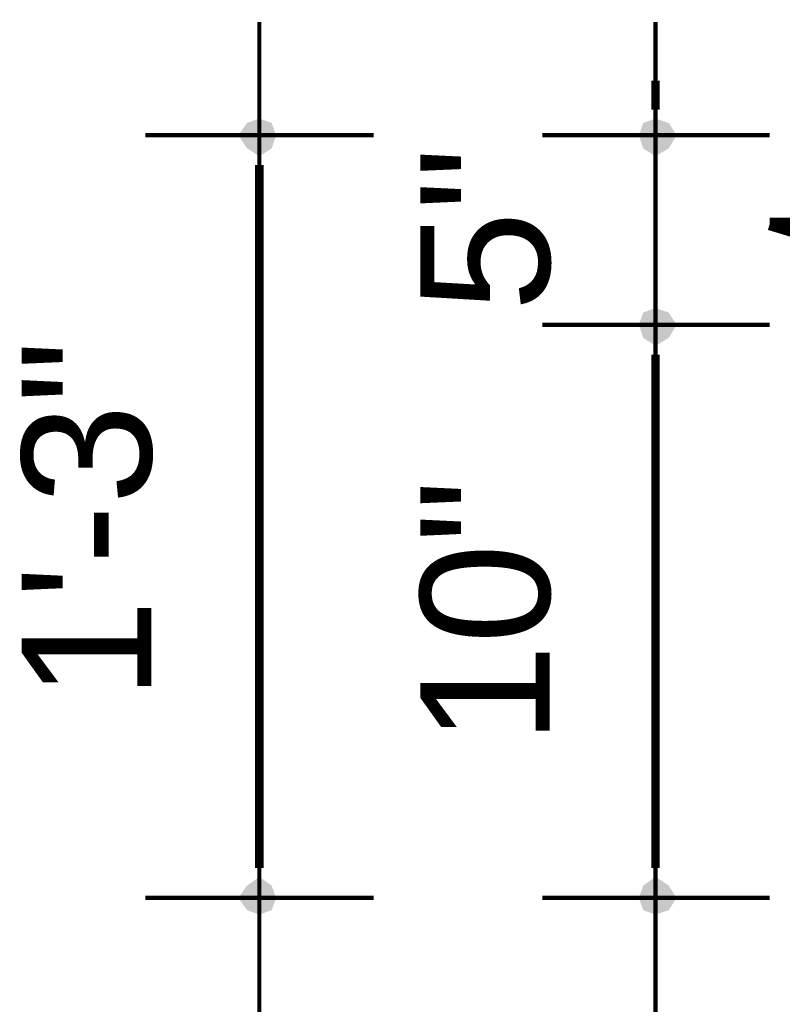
# Model space of a CAD drawing. Header units: millimetres. Extents: x 5 to 350, y 3 to 213.
# Drawn here: x 225.06 to 240.37, y 101.38 to 121.36 of the extents above; entities that cross this region are included whole.
import ezdxf

# ---------------------------------------------------------------- set-up
doc = ezdxf.new("R2010")
doc.units = ezdxf.units.MM
for name, color, linetype in [('H', 251, 'Continuous'), ('P', 255, 'Continuous'), ('T', 255, 'Continuous')]:
    doc.layers.add(name, color=color, linetype=linetype)
doc.styles.get("Standard").update_dxf_attribs({"font": 'arial.ttf'})

msp = doc.modelspace()

# ---------------------------------------------------------------- hatches: boundary and pattern name
at = {"layer": 'H', "linetype": 'Continuous'}
for points in [[(229.447, 119.045), (229.623, 119.292), (229.87, 119.045), (229.447, 119.045)], [(229.87, 119.045), (229.623, 119.292), (229.87, 119.38), (229.87, 119.045)], [(229.87, 119.045), (229.87, 119.38), (230.117, 119.292), (229.87, 119.045)], [(229.87, 119.045), (230.117, 119.292), (230.205, 119.045), (229.87, 119.045)], [(237.49, 119.045), (237.578, 119.292), (237.825, 119.045), (237.49, 119.045)], [(237.825, 119.045), (237.578, 119.292), (237.825, 119.38), (237.825, 119.045)], [(237.825, 119.045), (237.825, 119.38), (238.09, 119.292), (237.825, 119.045)], [(237.825, 119.045), (238.09, 119.292), (238.248, 119.045), (237.825, 119.045)], [(229.623, 118.78), (229.447, 119.045), (229.87, 119.045), (229.623, 118.78)], [(229.87, 118.622), (229.623, 118.78), (229.87, 119.045), (229.87, 118.622)], [(229.87, 118.622), (229.87, 119.045), (230.117, 118.78), (229.87, 118.622)], [(230.117, 118.78), (229.87, 119.045), (230.205, 119.045), (230.117, 118.78)], [(237.578, 118.78), (237.49, 119.045), (237.825, 119.045), (237.578, 118.78)], [(237.825, 118.622), (237.578, 118.78), (237.825, 119.045), (237.825, 118.622)], [(237.825, 118.622), (237.825, 119.045), (238.09, 118.78), (237.825, 118.622)], [(238.09, 118.78), (237.825, 119.045), (238.248, 119.045), (238.09, 118.78)], [(237.825, 115.235), (237.578, 115.482), (237.825, 115.57), (237.825, 115.235)], [(237.825, 115.235), (237.578, 115.482), (237.825, 115.57), (237.825, 115.235)], [(237.825, 115.235), (237.825, 115.57), (238.09, 115.482), (237.825, 115.235)], [(237.825, 115.235), (237.825, 115.57), (238.09, 115.482), (237.825, 115.235)], [(237.49, 115.235), (237.578, 115.482), (237.825, 115.235), (237.49, 115.235)], [(237.49, 115.235), (237.578, 115.482), (237.825, 115.235), (237.49, 115.235)], [(237.825, 115.235), (238.09, 115.482), (238.248, 115.235), (237.825, 115.235)], [(237.825, 115.235), (238.09, 115.482), (238.248, 115.235), (237.825, 115.235)], [(237.578, 114.97), (237.49, 115.235), (237.825, 115.235), (237.578, 114.97)], [(237.578, 114.97), (237.49, 115.235), (237.825, 115.235), (237.578, 114.97)], [(237.825, 114.812), (237.578, 114.97), (237.825, 115.235), (237.825, 114.812)], [(237.825, 114.812), (237.578, 114.97), (237.825, 115.235), (237.825, 114.812)], [(237.825, 114.812), (237.825, 115.235), (238.09, 114.97), (237.825, 114.812)], [(238.09, 114.97), (237.825, 115.235), (238.248, 115.235), (238.09, 114.97)], [(237.825, 114.812), (237.825, 115.235), (238.09, 114.97), (237.825, 114.812)], [(238.09, 114.97), (237.825, 115.235), (238.248, 115.235), (238.09, 114.97)], [(229.87, 103.717), (229.623, 103.964), (229.87, 104.14), (229.87, 103.717)], [(229.87, 103.717), (229.87, 104.14), (230.117, 103.964), (229.87, 103.717)], [(237.825, 103.717), (237.578, 103.964), (237.825, 104.14), (237.825, 103.717)], [(237.825, 103.717), (237.825, 104.14), (238.09, 103.964), (237.825, 103.717)], [(229.447, 103.717), (229.623, 103.964), (229.87, 103.717), (229.447, 103.717)], [(229.87, 103.717), (230.117, 103.964), (230.205, 103.717), (229.87, 103.717)], [(237.49, 103.717), (237.578, 103.964), (237.825, 103.717), (237.49, 103.717)], [(237.825, 103.717), (238.09, 103.964), (238.248, 103.717), (237.825, 103.717)], [(229.623, 103.47), (229.447, 103.717), (229.87, 103.717), (229.623, 103.47)], [(229.87, 103.382), (229.623, 103.47), (229.87, 103.717), (229.87, 103.382)], [(229.87, 103.382), (229.87, 103.717), (230.117, 103.47), (229.87, 103.382)], [(230.117, 103.47), (229.87, 103.717), (230.205, 103.717), (230.117, 103.47)], [(237.578, 103.47), (237.49, 103.717), (237.825, 103.717), (237.578, 103.47)], [(237.825, 103.382), (237.578, 103.47), (237.825, 103.717), (237.825, 103.382)], [(237.825, 103.382), (237.825, 103.717), (238.09, 103.47), (237.825, 103.382)], [(238.09, 103.47), (237.825, 103.717), (238.248, 103.717), (238.09, 103.47)]]:
    msp.add_hatch(color=256, dxfattribs=at).paths.add_polyline_path(points)

# ---------------------------------------------------------------- linework, layer by layer
at = {"layer": 'P'}
for points, const_width in [([(229.87, 116.752), (229.87, 121.32)], 0.085), ([(237.825, 121.32), (237.825, 116.752)], 0.085), ([(237.825, 119.556), (237.825, 120.138)], 0.169), ([(227.577, 119.045), (232.163, 119.045)], 0.085), ([(240.118, 119.045), (235.55, 119.045)], 0.085), ([(229.87, 118.445), (229.87, 104.316)], 0.169), ([(237.825, 112.942), (237.825, 117.51)], 0.085), ([(237.825, 112.942), (237.825, 117.51)], 0.085), ([(240.7, 117.087), (240.118, 117.263)], 0.254), ([(240.118, 117.263), (241.212, 117.263)], 0.254), ([(235.55, 115.235), (240.118, 115.235)], 0.085), ([(235.55, 115.235), (240.118, 115.235)], 0.085), ([(237.825, 114.635), (237.825, 114.053)], 0.169), ([(237.825, 114.635), (237.825, 104.316)], 0.169), ([(229.87, 106.01), (229.87, 101.424)], 0.085), ([(237.825, 106.01), (237.825, 101.424)], 0.085), ([(232.163, 103.717), (227.577, 103.717)], 0.085), ([(240.118, 103.717), (235.55, 103.717)], 0.085)]:
    msp.add_lwpolyline(points, dxfattribs=dict(at, const_width=const_width))

# ---------------------------------------------------------------- texts
at = {"layer": 'T', "char_height": 2.6, "attachment_point": 1, "rotation": 90}
for s, insert in [('{\\fArial|b0|i0|c0|p18;5"}', (233.1, 115.5)), ('{\\fArial|b0|i0|c0|p18;1\'-3"}', (225.1, 107.7)), ('{\\fArial|b0|i0|c0|p18;10"}', (233.1, 106.8))]:
    msp.add_mtext(s, dxfattribs=dict(at, insert=insert))

doc.saveas('drawing.dxf')
